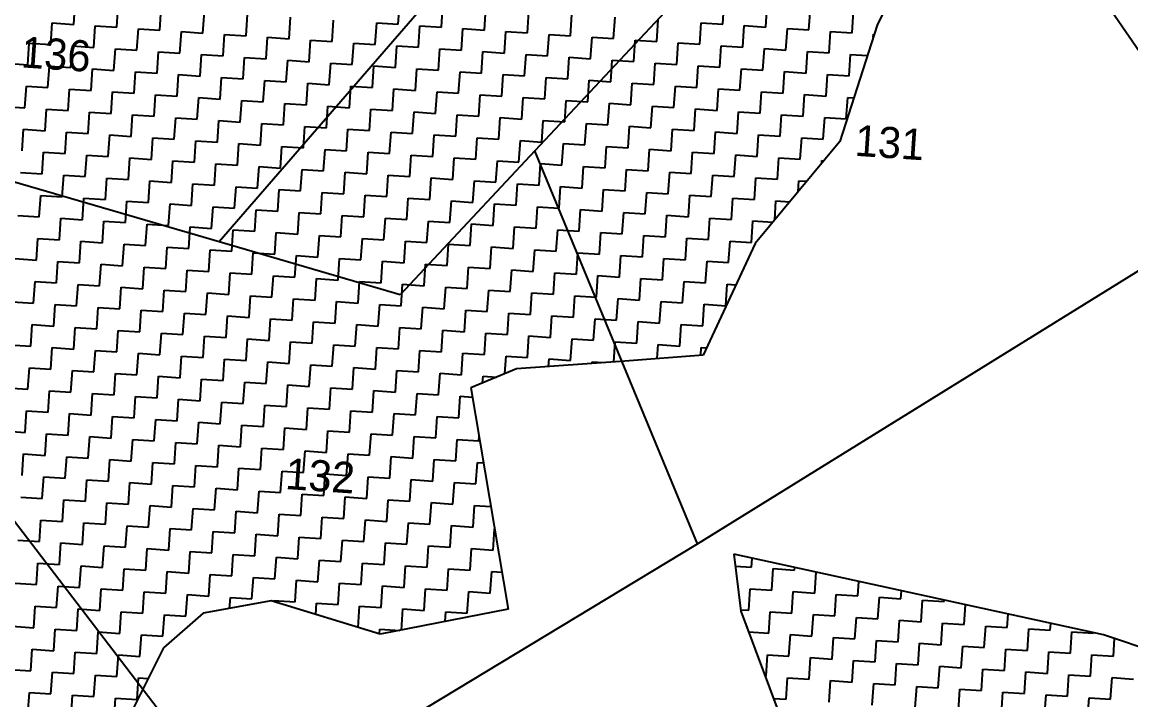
# Model space of a CAD drawing. Header units: metres. Extents: x 286068 to 287358, y 2005630 to 2007098.
# Drawn here: x 286598.1 to 286765, y 2006159.2 to 2006261.2 of the extents above; entities that cross this region are included whole.
import ezdxf
from ezdxf.enums import TextEntityAlignment as Align

# ---------------------------------------------------------------- set-up
doc = ezdxf.new("R2010")
doc.units = ezdxf.units.M
for name, color, linetype in [('POLY_HATCH', 12, 'Continuous'), ('POLY_PARCEL', 6, 'Continuous'), ('TEXT_PARCEL', 7, 'Continuous')]:
    doc.layers.add(name, color=color, linetype=linetype)
doc.styles.add('TEXT_MAP', font='')
doc.styles.get('TEXT_MAP').set_extended_font_data('Kruti Dev 050')

msp = doc.modelspace()

# ---------------------------------------------------------------- linework, layer by layer
at = {"layer": 'POLY_HATCH'}
for p, q in [((286738.42, 2006284.51), (286726.79, 2006260.72)), ((286726.79, 2006260.72), (286721.16, 2006243.23)), ((286721.16, 2006243.23), (286708.41, 2006227.89)), ((286708.41, 2006227.89), (286700.6, 2006211.1)), ((286700.6, 2006211.1), (286688.81, 2006210.21)), ((286688.81, 2006210.21), (286672.53, 2006209.06)), ((286672.53, 2006209.06), (286665.64, 2006206.17)), ((286665.64, 2006206.17), (286671.25, 2006172.86)), ((286760.85, 2006169.02), (286705.23, 2006181.13)), ((286705.23, 2006181.13), (286706.28, 2006172.56)), ((286635.59, 2006174.11), (286625.33, 2006172.27)), ((286652.01, 2006169.11), (286635.59, 2006174.11)), ((286671.25, 2006172.86), (286652.01, 2006169.11)), ((286706.28, 2006172.56), (286714.53, 2006150.58)), ((286625.33, 2006172.27), (286619.4, 2006167.08)), ((286784.6, 2006160.97), (286760.85, 2006169.02)), ((286619.4, 2006167.08), (286614.25, 2006156.82))]:
    msp.add_line(p, q, dxfattribs=at)
at = {"layer": 'POLY_HATCH', "linetype": 'Continuous'}
for p, q in [((286605.87, 2006260.86), (286606.09, 2006264.1)), ((286612.35, 2006260.43), (286612.57, 2006263.67)), ((286618.84, 2006260), (286619.05, 2006263.24)), ((286625.32, 2006259.56), (286625.54, 2006262.81)), ((286654.71, 2006260.87), (286654.93, 2006264.11)), ((286661.2, 2006260.44), (286661.41, 2006263.68)), ((286667.68, 2006260.01), (286667.9, 2006263.25)), ((286674.16, 2006259.58), (286674.38, 2006262.82)), ((286703.56, 2006260.88), (286703.77, 2006264.13)), ((286710.04, 2006260.45), (286710.25, 2006263.7)), ((286716.52, 2006260.02), (286716.74, 2006263.26)), ((286723.01, 2006259.59), (286723.22, 2006262.83)), ((286602.41, 2006257.83), (286602.63, 2006261.07)), ((286602.63, 2006261.07), (286605.87, 2006260.86)), ((286631.81, 2006259.13), (286632.02, 2006262.38)), ((286638.29, 2006258.7), (286638.5, 2006261.95)), ((286644.77, 2006258.27), (286644.99, 2006261.52)), ((286651.26, 2006257.84), (286651.47, 2006261.09)), ((286651.47, 2006261.09), (286654.71, 2006260.87)), ((286680.65, 2006259.15), (286680.86, 2006262.39)), ((286687.13, 2006258.72), (286687.35, 2006261.96)), ((286693.62, 2006258.29), (286693.83, 2006261.53)), ((286700.1, 2006257.86), (286700.31, 2006261.1)), ((286700.31, 2006261.1), (286703.56, 2006260.88)), ((286608.9, 2006257.4), (286609.11, 2006260.64)), ((286609.11, 2006260.64), (286612.35, 2006260.43)), ((286615.38, 2006256.97), (286615.6, 2006260.21)), ((286615.6, 2006260.21), (286618.84, 2006260)), ((286621.86, 2006256.54), (286622.08, 2006259.78)), ((286622.08, 2006259.78), (286625.32, 2006259.56)), ((286628.35, 2006256.11), (286628.56, 2006259.35)), ((286628.56, 2006259.35), (286631.81, 2006259.13)), ((286657.74, 2006257.41), (286657.96, 2006260.65)), ((286657.96, 2006260.65), (286661.2, 2006260.44)), ((286664.22, 2006256.98), (286664.44, 2006260.22)), ((286664.44, 2006260.22), (286667.68, 2006260.01)), ((286670.71, 2006256.55), (286670.92, 2006259.79)), ((286670.92, 2006259.79), (286674.16, 2006259.58)), ((286677.19, 2006256.12), (286677.41, 2006259.36)), ((286677.41, 2006259.36), (286680.65, 2006259.15)), ((286706.58, 2006257.43), (286706.8, 2006260.67)), ((286706.8, 2006260.67), (286710.04, 2006260.45)), ((286713.07, 2006257), (286713.28, 2006260.24)), ((286713.28, 2006260.24), (286716.52, 2006260.02)), ((286719.55, 2006256.57), (286719.77, 2006259.81)), ((286719.77, 2006259.81), (286723.01, 2006259.59)), ((286726.22, 2006258.95), (286726.25, 2006259.38)), ((286726.25, 2006259.38), (286726.36, 2006259.37)), ((286598.96, 2006254.8), (286599.17, 2006258.04)), ((286599.17, 2006258.04), (286602.41, 2006257.83)), ((286605.44, 2006254.37), (286605.66, 2006257.61)), ((286605.66, 2006257.61), (286608.9, 2006257.4)), ((286634.83, 2006255.68), (286635.05, 2006258.92)), ((286635.05, 2006258.92), (286638.29, 2006258.7)), ((286641.32, 2006255.25), (286641.53, 2006258.49)), ((286641.53, 2006258.49), (286644.77, 2006258.27)), ((286647.8, 2006254.82), (286648.01, 2006258.06)), ((286648.01, 2006258.06), (286651.26, 2006257.84)), ((286654.28, 2006254.39), (286654.5, 2006257.63)), ((286654.5, 2006257.63), (286657.74, 2006257.41)), ((286683.67, 2006255.69), (286683.89, 2006258.93)), ((286683.89, 2006258.93), (286687.13, 2006258.72)), ((286690.16, 2006255.26), (286690.37, 2006258.5)), ((286690.37, 2006258.5), (286693.62, 2006258.29)), ((286696.64, 2006254.83), (286696.86, 2006258.07)), ((286696.86, 2006258.07), (286700.1, 2006257.86)), ((286703.13, 2006254.4), (286703.34, 2006257.64)), ((286703.34, 2006257.64), (286706.58, 2006257.43)), ((286611.92, 2006253.94), (286612.14, 2006257.18)), ((286612.14, 2006257.18), (286615.38, 2006256.97)), ((286618.41, 2006253.51), (286618.62, 2006256.75)), ((286618.62, 2006256.75), (286621.86, 2006256.54)), ((286624.89, 2006253.08), (286625.11, 2006256.32)), ((286625.11, 2006256.32), (286628.35, 2006256.11)), ((286660.77, 2006253.96), (286660.98, 2006257.2)), ((286660.98, 2006257.2), (286664.22, 2006256.98)), ((286667.25, 2006253.53), (286667.47, 2006256.77)), ((286667.47, 2006256.77), (286670.71, 2006256.55)), ((286673.73, 2006253.1), (286673.95, 2006256.34)), ((286673.95, 2006256.34), (286677.19, 2006256.12)), ((286709.61, 2006253.97), (286709.82, 2006257.21)), ((286709.82, 2006257.21), (286713.07, 2006257)), ((286716.09, 2006253.54), (286716.31, 2006256.78)), ((286716.31, 2006256.78), (286719.55, 2006256.57)), ((286722.58, 2006253.11), (286722.79, 2006256.35)), ((286722.79, 2006256.35), (286725.33, 2006256.18)), ((286595.71, 2006255.02), (286598.96, 2006254.8)), ((286601.98, 2006251.35), (286602.2, 2006254.59)), ((286602.2, 2006254.59), (286605.44, 2006254.37)), ((286631.37, 2006252.65), (286631.59, 2006255.89)), ((286631.59, 2006255.89), (286634.83, 2006255.68)), ((286637.86, 2006252.22), (286638.07, 2006255.46)), ((286638.07, 2006255.46), (286641.32, 2006255.25)), ((286644.34, 2006251.79), (286644.56, 2006255.03)), ((286644.56, 2006255.03), (286647.8, 2006254.82)), ((286650.83, 2006251.36), (286651.04, 2006254.6)), ((286651.04, 2006254.6), (286654.28, 2006254.39)), ((286680.22, 2006252.66), (286680.43, 2006255.91)), ((286680.43, 2006255.91), (286683.67, 2006255.69)), ((286686.7, 2006252.23), (286686.92, 2006255.48)), ((286686.92, 2006255.48), (286690.16, 2006255.26)), ((286693.18, 2006251.8), (286693.4, 2006255.05)), ((286693.4, 2006255.05), (286696.64, 2006254.83)), ((286699.67, 2006251.37), (286699.88, 2006254.62)), ((286699.88, 2006254.62), (286703.13, 2006254.4)), ((286608.47, 2006250.92), (286608.68, 2006254.16)), ((286608.68, 2006254.16), (286611.92, 2006253.94)), ((286614.95, 2006250.49), (286615.17, 2006253.73)), ((286615.17, 2006253.73), (286618.41, 2006253.51)), ((286621.43, 2006250.05), (286621.65, 2006253.3)), ((286621.65, 2006253.3), (286624.89, 2006253.08)), ((286627.92, 2006249.62), (286628.13, 2006252.87)), ((286628.13, 2006252.87), (286631.37, 2006252.65)), ((286657.31, 2006250.93), (286657.52, 2006254.17)), ((286657.52, 2006254.17), (286660.77, 2006253.96)), ((286663.79, 2006250.5), (286664.01, 2006253.74)), ((286664.01, 2006253.74), (286667.25, 2006253.53)), ((286670.28, 2006250.07), (286670.49, 2006253.31)), ((286670.49, 2006253.31), (286673.73, 2006253.1)), ((286676.76, 2006249.64), (286676.98, 2006252.88)), ((286676.98, 2006252.88), (286680.22, 2006252.66)), ((286706.15, 2006250.94), (286706.37, 2006254.18)), ((286706.37, 2006254.18), (286709.61, 2006253.97)), ((286712.64, 2006250.51), (286712.85, 2006253.75)), ((286712.85, 2006253.75), (286716.09, 2006253.54)), ((286719.12, 2006250.08), (286719.33, 2006253.32)), ((286719.33, 2006253.32), (286722.58, 2006253.11)), ((286598.53, 2006248.32), (286598.74, 2006251.56)), ((286598.74, 2006251.56), (286601.98, 2006251.35)), ((286605.01, 2006247.89), (286605.23, 2006251.13)), ((286605.23, 2006251.13), (286608.47, 2006250.92)), ((286634.4, 2006249.19), (286634.62, 2006252.44)), ((286634.62, 2006252.44), (286637.86, 2006252.22)), ((286640.89, 2006248.76), (286641.1, 2006252.01)), ((286641.1, 2006252.01), (286644.34, 2006251.79)), ((286647.37, 2006248.33), (286647.58, 2006251.57)), ((286647.58, 2006251.57), (286650.83, 2006251.36)), ((286653.85, 2006247.9), (286654.07, 2006251.14)), ((286654.07, 2006251.14), (286657.31, 2006250.93)), ((286683.24, 2006249.21), (286683.46, 2006252.45)), ((286683.46, 2006252.45), (286686.7, 2006252.23)), ((286689.73, 2006248.78), (286689.94, 2006252.02)), ((286689.94, 2006252.02), (286693.18, 2006251.8)), ((286696.21, 2006248.35), (286696.43, 2006251.59)), ((286696.43, 2006251.59), (286699.67, 2006251.37)), ((286702.7, 2006247.92), (286702.91, 2006251.16)), ((286702.91, 2006251.16), (286706.15, 2006250.94)), ((286611.49, 2006247.46), (286611.71, 2006250.7)), ((286611.71, 2006250.7), (286614.95, 2006250.49)), ((286617.98, 2006247.03), (286618.19, 2006250.27)), ((286618.19, 2006250.27), (286621.43, 2006250.05)), ((286624.46, 2006246.6), (286624.68, 2006249.84)), ((286624.68, 2006249.84), (286627.92, 2006249.62)), ((286630.94, 2006246.17), (286631.16, 2006249.41)), ((286631.16, 2006249.41), (286634.4, 2006249.19)), ((286660.34, 2006247.47), (286660.55, 2006250.71)), ((286660.55, 2006250.71), (286663.79, 2006250.5)), ((286666.82, 2006247.04), (286667.04, 2006250.28)), ((286667.04, 2006250.28), (286670.28, 2006250.07)), ((286673.3, 2006246.61), (286673.52, 2006249.85)), ((286673.52, 2006249.85), (286676.76, 2006249.64)), ((286679.79, 2006246.18), (286680, 2006249.42)), ((286680, 2006249.42), (286683.24, 2006249.21)), ((286709.18, 2006247.49), (286709.39, 2006250.73)), ((286709.39, 2006250.73), (286712.64, 2006250.51)), ((286715.66, 2006247.06), (286715.88, 2006250.3)), ((286715.88, 2006250.3), (286719.12, 2006250.08)), ((286722.15, 2006246.63), (286722.36, 2006249.87)), ((286722.36, 2006249.87), (286723.28, 2006249.81)), ((286595.28, 2006248.53), (286598.53, 2006248.32)), ((286601.55, 2006244.86), (286601.77, 2006248.1)), ((286601.77, 2006248.1), (286605.01, 2006247.89)), ((286608.04, 2006244.43), (286608.25, 2006247.67)), ((286608.25, 2006247.67), (286611.49, 2006247.46)), ((286637.43, 2006245.74), (286637.64, 2006248.98)), ((286637.64, 2006248.98), (286640.89, 2006248.76)), ((286643.91, 2006245.31), (286644.13, 2006248.55)), ((286644.13, 2006248.55), (286647.37, 2006248.33)), ((286650.4, 2006244.88), (286650.61, 2006248.12)), ((286650.61, 2006248.12), (286653.85, 2006247.9)), ((286656.88, 2006244.45), (286657.09, 2006247.69)), ((286657.09, 2006247.69), (286660.34, 2006247.47)), ((286686.27, 2006245.75), (286686.49, 2006248.99)), ((286686.49, 2006248.99), (286689.73, 2006248.78)), ((286692.75, 2006245.32), (286692.97, 2006248.56)), ((286692.97, 2006248.56), (286696.21, 2006248.35)), ((286699.24, 2006244.89), (286699.45, 2006248.13)), ((286699.45, 2006248.13), (286702.7, 2006247.92)), ((286705.72, 2006244.46), (286705.94, 2006247.7)), ((286705.94, 2006247.7), (286709.18, 2006247.49)), ((286614.52, 2006244), (286614.74, 2006247.24)), ((286614.74, 2006247.24), (286617.98, 2006247.03)), ((286621, 2006243.57), (286621.22, 2006246.81)), ((286621.22, 2006246.81), (286624.46, 2006246.6)), ((286627.49, 2006243.14), (286627.7, 2006246.38)), ((286627.7, 2006246.38), (286630.94, 2006246.17)), ((286633.97, 2006242.71), (286634.19, 2006245.95)), ((286634.19, 2006245.95), (286637.43, 2006245.74)), ((286663.36, 2006244.02), (286663.58, 2006247.26)), ((286663.58, 2006247.26), (286666.82, 2006247.04)), ((286669.85, 2006243.58), (286670.06, 2006246.83)), ((286670.06, 2006246.83), (286673.3, 2006246.61)), ((286676.33, 2006243.15), (286676.55, 2006246.4)), ((286676.55, 2006246.4), (286679.79, 2006246.18)), ((286682.81, 2006242.72), (286683.03, 2006245.97)), ((286683.03, 2006245.97), (286686.27, 2006245.75)), ((286712.21, 2006244.03), (286712.42, 2006247.27)), ((286712.42, 2006247.27), (286715.66, 2006247.06)), ((286718.69, 2006243.6), (286718.9, 2006246.84)), ((286718.9, 2006246.84), (286722.15, 2006246.63)), ((286598.1, 2006241.84), (286598.31, 2006245.08)), ((286598.31, 2006245.08), (286601.55, 2006244.86)), ((286604.58, 2006241.41), (286604.79, 2006244.65)), ((286604.79, 2006244.65), (286608.04, 2006244.43)), ((286640.45, 2006242.28), (286640.67, 2006245.52)), ((286640.67, 2006245.52), (286643.91, 2006245.31)), ((286646.94, 2006241.85), (286647.15, 2006245.09)), ((286647.15, 2006245.09), (286650.4, 2006244.88)), ((286653.42, 2006241.42), (286653.64, 2006244.66)), ((286653.64, 2006244.66), (286656.88, 2006244.45)), ((286689.3, 2006242.29), (286689.51, 2006245.54)), ((286689.51, 2006245.54), (286692.75, 2006245.32)), ((286695.78, 2006241.86), (286696, 2006245.1)), ((286696, 2006245.1), (286699.24, 2006244.89)), ((286702.26, 2006241.43), (286702.48, 2006244.67)), ((286702.48, 2006244.67), (286705.72, 2006244.46)), ((286611.06, 2006240.97), (286611.28, 2006244.22)), ((286611.28, 2006244.22), (286614.52, 2006244)), ((286617.55, 2006240.54), (286617.76, 2006243.79)), ((286617.76, 2006243.79), (286621, 2006243.57)), ((286624.03, 2006240.11), (286624.25, 2006243.36)), ((286624.25, 2006243.36), (286627.49, 2006243.14)), ((286630.51, 2006239.68), (286630.73, 2006242.93)), ((286630.73, 2006242.93), (286633.97, 2006242.71)), ((286659.91, 2006240.99), (286660.12, 2006244.23)), ((286660.12, 2006244.23), (286663.36, 2006244.02)), ((286666.39, 2006240.56), (286666.6, 2006243.8)), ((286666.6, 2006243.8), (286669.85, 2006243.58)), ((286672.87, 2006240.13), (286673.09, 2006243.37)), ((286673.09, 2006243.37), (286676.33, 2006243.15)), ((286679.36, 2006239.7), (286679.57, 2006242.94)), ((286679.57, 2006242.94), (286682.81, 2006242.72)), ((286708.75, 2006241), (286708.96, 2006244.24)), ((286708.96, 2006244.24), (286712.21, 2006244.03)), ((286715.23, 2006240.57), (286715.45, 2006243.81)), ((286715.45, 2006243.81), (286718.69, 2006243.6)), ((286601.12, 2006238.38), (286601.34, 2006241.62)), ((286601.34, 2006241.62), (286604.58, 2006241.41)), ((286607.61, 2006237.95), (286607.82, 2006241.19)), ((286607.82, 2006241.19), (286611.06, 2006240.97)), ((286637, 2006239.25), (286637.21, 2006242.49)), ((286637.21, 2006242.49), (286640.45, 2006242.28)), ((286643.48, 2006238.82), (286643.7, 2006242.06)), ((286643.7, 2006242.06), (286646.94, 2006241.85)), ((286649.97, 2006238.39), (286650.18, 2006241.63)), ((286650.18, 2006241.63), (286653.42, 2006241.42)), ((286656.45, 2006237.96), (286656.66, 2006241.2)), ((286656.66, 2006241.2), (286659.91, 2006240.99)), ((286685.84, 2006239.27), (286686.06, 2006242.51)), ((286686.06, 2006242.51), (286689.3, 2006242.29)), ((286692.32, 2006238.84), (286692.54, 2006242.08)), ((286692.54, 2006242.08), (286695.78, 2006241.86)), ((286698.81, 2006238.41), (286699.02, 2006241.65)), ((286699.02, 2006241.65), (286702.26, 2006241.43)), ((286705.29, 2006237.98), (286705.51, 2006241.22)), ((286705.51, 2006241.22), (286708.75, 2006241)), ((286614.09, 2006237.52), (286614.3, 2006240.76)), ((286614.3, 2006240.76), (286617.55, 2006240.54)), ((286620.57, 2006237.09), (286620.79, 2006240.33)), ((286620.79, 2006240.33), (286624.03, 2006240.11)), ((286627.06, 2006236.66), (286627.27, 2006239.9)), ((286627.27, 2006239.9), (286630.51, 2006239.68)), ((286633.54, 2006236.23), (286633.76, 2006239.47)), ((286633.76, 2006239.47), (286637, 2006239.25)), ((286662.93, 2006237.53), (286663.15, 2006240.77)), ((286663.15, 2006240.77), (286666.39, 2006240.56)), ((286669.42, 2006237.1), (286669.63, 2006240.34)), ((286669.63, 2006240.34), (286672.87, 2006240.13)), ((286675.9, 2006236.67), (286676.11, 2006239.91)), ((286676.11, 2006239.91), (286679.36, 2006239.7)), ((286682.38, 2006236.24), (286682.6, 2006239.48)), ((286682.6, 2006239.48), (286685.84, 2006239.27)), ((286711.78, 2006237.55), (286711.99, 2006240.79)), ((286711.99, 2006240.79), (286715.23, 2006240.57)), ((286718.45, 2006239.96), (286718.47, 2006240.36)), ((286718.47, 2006240.36), (286718.76, 2006240.34)), ((286597.88, 2006238.59), (286601.12, 2006238.38)), ((286604.15, 2006234.92), (286604.36, 2006238.16)), ((286604.36, 2006238.16), (286607.61, 2006237.95)), ((286610.63, 2006234.49), (286610.85, 2006237.73)), ((286610.85, 2006237.73), (286614.09, 2006237.52)), ((286640.02, 2006235.8), (286640.24, 2006239.04)), ((286640.24, 2006239.04), (286643.48, 2006238.82)), ((286646.51, 2006235.37), (286646.72, 2006238.61)), ((286646.72, 2006238.61), (286649.97, 2006238.39)), ((286652.99, 2006234.94), (286653.21, 2006238.18)), ((286653.21, 2006238.18), (286656.45, 2006237.96)), ((286659.48, 2006234.5), (286659.69, 2006237.75)), ((286659.69, 2006237.75), (286662.93, 2006237.53)), ((286688.87, 2006235.81), (286689.08, 2006239.05)), ((286689.08, 2006239.05), (286692.32, 2006238.84)), ((286695.35, 2006235.38), (286695.57, 2006238.62)), ((286695.57, 2006238.62), (286698.81, 2006238.41)), ((286701.83, 2006234.95), (286702.05, 2006238.19)), ((286702.05, 2006238.19), (286705.29, 2006237.98)), ((286708.32, 2006234.52), (286708.53, 2006237.76)), ((286708.53, 2006237.76), (286711.78, 2006237.55)), ((286617.12, 2006234.06), (286617.33, 2006237.3)), ((286617.33, 2006237.3), (286620.57, 2006237.09)), ((286623.6, 2006233.63), (286623.82, 2006236.87)), ((286623.82, 2006236.87), (286627.06, 2006236.66)), ((286630.08, 2006233.2), (286630.3, 2006236.44)), ((286630.3, 2006236.44), (286633.54, 2006236.23)), ((286636.57, 2006232.77), (286636.78, 2006236.01)), ((286636.78, 2006236.01), (286640.02, 2006235.8)), ((286665.96, 2006234.07), (286666.17, 2006237.32)), ((286666.17, 2006237.32), (286669.42, 2006237.1)), ((286672.44, 2006233.64), (286672.66, 2006236.89)), ((286672.66, 2006236.89), (286675.9, 2006236.67)), ((286678.93, 2006233.21), (286679.14, 2006236.46)), ((286679.14, 2006236.46), (286682.38, 2006236.24)), ((286685.41, 2006232.78), (286685.63, 2006236.03)), ((286685.63, 2006236.03), (286688.87, 2006235.81)), ((286714.91, 2006235.7), (286715.02, 2006237.33)), ((286715.02, 2006237.33), (286716.19, 2006237.25)), ((286600.69, 2006231.89), (286600.91, 2006235.14)), ((286600.91, 2006235.14), (286604.15, 2006234.92)), ((286607.18, 2006231.46), (286607.39, 2006234.71)), ((286607.39, 2006234.71), (286610.63, 2006234.49)), ((286613.66, 2006231.03), (286613.87, 2006234.28)), ((286613.87, 2006234.28), (286617.12, 2006234.06)), ((286643.05, 2006232.34), (286643.27, 2006235.58)), ((286643.27, 2006235.58), (286646.51, 2006235.37)), ((286649.53, 2006231.91), (286649.75, 2006235.15)), ((286649.75, 2006235.15), (286652.99, 2006234.94)), ((286656.02, 2006231.48), (286656.23, 2006234.72)), ((286656.23, 2006234.72), (286659.48, 2006234.5)), ((286662.5, 2006231.05), (286662.72, 2006234.29)), ((286662.72, 2006234.29), (286665.96, 2006234.07)), ((286691.89, 2006232.35), (286692.11, 2006235.59)), ((286692.11, 2006235.59), (286695.35, 2006235.38)), ((286698.38, 2006231.92), (286698.59, 2006235.16)), ((286698.59, 2006235.16), (286701.83, 2006234.95)), ((286704.86, 2006231.49), (286705.08, 2006234.73)), ((286705.08, 2006234.73), (286708.32, 2006234.52)), ((286711.37, 2006231.45), (286711.56, 2006234.3)), ((286711.56, 2006234.3), (286713.63, 2006234.17)), ((286620.14, 2006230.6), (286620.36, 2006233.85)), ((286620.36, 2006233.85), (286623.6, 2006233.63)), ((286626.63, 2006230.17), (286626.84, 2006233.42)), ((286626.84, 2006233.42), (286630.08, 2006233.2)), ((286633.11, 2006229.74), (286633.33, 2006232.98)), ((286633.33, 2006232.98), (286636.57, 2006232.77)), ((286668.99, 2006230.62), (286669.2, 2006233.86)), ((286669.2, 2006233.86), (286672.44, 2006233.64)), ((286675.47, 2006230.19), (286675.68, 2006233.43)), ((286675.68, 2006233.43), (286678.93, 2006233.21)), ((286681.95, 2006229.76), (286682.17, 2006233)), ((286682.17, 2006233), (286685.41, 2006232.78)), ((286597.45, 2006232.11), (286600.69, 2006231.89)), ((286603.72, 2006228.44), (286603.93, 2006231.68)), ((286603.93, 2006231.68), (286607.18, 2006231.46)), ((286610.2, 2006228.01), (286610.42, 2006231.25)), ((286610.42, 2006231.25), (286613.66, 2006231.03)), ((286639.59, 2006229.31), (286639.81, 2006232.55)), ((286639.81, 2006232.55), (286643.05, 2006232.34)), ((286646.08, 2006228.88), (286646.29, 2006232.12)), ((286646.29, 2006232.12), (286649.53, 2006231.91)), ((286652.56, 2006228.45), (286652.78, 2006231.69)), ((286652.78, 2006231.69), (286656.02, 2006231.48)), ((286659.04, 2006228.02), (286659.26, 2006231.26)), ((286659.26, 2006231.26), (286662.5, 2006231.05)), ((286688.44, 2006229.33), (286688.65, 2006232.57)), ((286688.65, 2006232.57), (286691.89, 2006232.35)), ((286694.92, 2006228.9), (286695.14, 2006232.14)), ((286695.14, 2006232.14), (286698.38, 2006231.92)), ((286701.4, 2006228.47), (286701.62, 2006231.71)), ((286701.62, 2006231.71), (286704.86, 2006231.49)), ((286707.89, 2006228.03), (286708.1, 2006231.28)), ((286708.1, 2006231.28), (286711.07, 2006231.08)), ((286616.69, 2006227.58), (286616.9, 2006230.82)), ((286616.9, 2006230.82), (286620.14, 2006230.6)), ((286623.17, 2006227.15), (286623.38, 2006230.39)), ((286623.38, 2006230.39), (286626.63, 2006230.17)), ((286629.65, 2006226.72), (286629.87, 2006229.96)), ((286629.87, 2006229.96), (286633.11, 2006229.74)), ((286636.14, 2006226.29), (286636.35, 2006229.53)), ((286636.35, 2006229.53), (286639.59, 2006229.31)), ((286665.53, 2006227.59), (286665.74, 2006230.83)), ((286665.74, 2006230.83), (286668.99, 2006230.62)), ((286672.01, 2006227.16), (286672.23, 2006230.4)), ((286672.23, 2006230.4), (286675.47, 2006230.19)), ((286678.5, 2006226.73), (286678.71, 2006229.97)), ((286678.71, 2006229.97), (286681.95, 2006229.76)), ((286684.98, 2006226.3), (286685.19, 2006229.54)), ((286685.19, 2006229.54), (286688.44, 2006229.33)), ((286600.26, 2006225.41), (286600.48, 2006228.65)), ((286600.48, 2006228.65), (286603.72, 2006228.44)), ((286606.75, 2006224.98), (286606.96, 2006228.22)), ((286606.96, 2006228.22), (286610.2, 2006228.01)), ((286613.23, 2006224.55), (286613.44, 2006227.79)), ((286613.44, 2006227.79), (286616.69, 2006227.58)), ((286642.62, 2006225.86), (286642.84, 2006229.1)), ((286642.84, 2006229.1), (286646.08, 2006228.88)), ((286649.1, 2006225.42), (286649.32, 2006228.67)), ((286649.32, 2006228.67), (286652.56, 2006228.45)), ((286655.59, 2006224.99), (286655.8, 2006228.24)), ((286655.8, 2006228.24), (286659.04, 2006228.02)), ((286662.07, 2006224.56), (286662.29, 2006227.81)), ((286662.29, 2006227.81), (286665.53, 2006227.59)), ((286691.46, 2006225.87), (286691.68, 2006229.11)), ((286691.68, 2006229.11), (286694.92, 2006228.9)), ((286697.95, 2006225.44), (286698.16, 2006228.68)), ((286698.16, 2006228.68), (286701.4, 2006228.47)), ((286704.43, 2006225.01), (286704.65, 2006228.25)), ((286704.65, 2006228.25), (286707.89, 2006228.03)), ((286619.71, 2006224.12), (286619.93, 2006227.36)), ((286619.93, 2006227.36), (286623.17, 2006227.15)), ((286626.2, 2006223.69), (286626.41, 2006226.93)), ((286626.41, 2006226.93), (286629.65, 2006226.72)), ((286632.68, 2006223.26), (286632.9, 2006226.5)), ((286632.9, 2006226.5), (286636.14, 2006226.29)), ((286639.16, 2006222.83), (286639.38, 2006226.07)), ((286639.38, 2006226.07), (286642.62, 2006225.86)), ((286668.56, 2006224.13), (286668.77, 2006227.38)), ((286668.77, 2006227.38), (286672.01, 2006227.16)), ((286675.04, 2006223.7), (286675.25, 2006226.95)), ((286675.25, 2006226.95), (286678.5, 2006226.73)), ((286681.52, 2006223.27), (286681.74, 2006226.51)), ((286681.74, 2006226.51), (286684.98, 2006226.3)), ((286688.01, 2006222.84), (286688.22, 2006226.08)), ((286688.22, 2006226.08), (286691.46, 2006225.87)), ((286597.02, 2006225.63), (286600.26, 2006225.41)), ((286603.29, 2006221.95), (286603.5, 2006225.2)), ((286603.5, 2006225.2), (286606.75, 2006224.98)), ((286609.77, 2006221.52), (286609.99, 2006224.77)), ((286609.99, 2006224.77), (286613.23, 2006224.55)), ((286616.26, 2006221.09), (286616.47, 2006224.34)), ((286616.47, 2006224.34), (286619.71, 2006224.12)), ((286645.65, 2006222.4), (286645.86, 2006225.64)), ((286645.86, 2006225.64), (286649.1, 2006225.42)), ((286652.13, 2006221.97), (286652.35, 2006225.21)), ((286652.35, 2006225.21), (286655.59, 2006224.99)), ((286658.61, 2006221.54), (286658.83, 2006224.78)), ((286658.83, 2006224.78), (286662.07, 2006224.56)), ((286665.1, 2006221.11), (286665.31, 2006224.35)), ((286665.31, 2006224.35), (286668.56, 2006224.13)), ((286694.49, 2006222.41), (286694.71, 2006225.65)), ((286694.71, 2006225.65), (286697.95, 2006225.44)), ((286700.97, 2006221.98), (286701.19, 2006225.22)), ((286701.19, 2006225.22), (286704.43, 2006225.01)), ((286622.74, 2006220.66), (286622.95, 2006223.9)), ((286622.95, 2006223.9), (286626.2, 2006223.69)), ((286629.22, 2006220.23), (286629.44, 2006223.47)), ((286629.44, 2006223.47), (286632.68, 2006223.26)), ((286635.71, 2006219.8), (286635.92, 2006223.04)), ((286635.92, 2006223.04), (286639.16, 2006222.83)), ((286642.19, 2006219.37), (286642.41, 2006222.61)), ((286642.41, 2006222.61), (286645.65, 2006222.4)), ((286671.58, 2006220.68), (286671.8, 2006223.92)), ((286671.8, 2006223.92), (286675.04, 2006223.7)), ((286678.07, 2006220.25), (286678.28, 2006223.49)), ((286678.28, 2006223.49), (286681.52, 2006223.27)), ((286684.55, 2006219.82), (286684.76, 2006223.06)), ((286684.76, 2006223.06), (286688.01, 2006222.84)), ((286691.03, 2006219.39), (286691.25, 2006222.63)), ((286691.25, 2006222.63), (286694.49, 2006222.41)), ((286599.83, 2006218.93), (286600.05, 2006222.17)), ((286600.05, 2006222.17), (286603.29, 2006221.95)), ((286606.31, 2006218.5), (286606.53, 2006221.74)), ((286606.53, 2006221.74), (286609.77, 2006221.52)), ((286612.8, 2006218.07), (286613.01, 2006221.31)), ((286613.01, 2006221.31), (286616.26, 2006221.09)), ((286648.67, 2006218.94), (286648.89, 2006222.18)), ((286648.89, 2006222.18), (286652.13, 2006221.97)), ((286655.16, 2006218.51), (286655.37, 2006221.75)), ((286655.37, 2006221.75), (286658.61, 2006221.54)), ((286661.64, 2006218.08), (286661.86, 2006221.32)), ((286661.86, 2006221.32), (286665.1, 2006221.11)), ((286697.52, 2006218.96), (286697.73, 2006222.2)), ((286697.73, 2006222.2), (286700.97, 2006221.98)), ((286704, 2006218.52), (286704.22, 2006221.77)), ((286704.22, 2006221.77), (286705.52, 2006221.68)), ((286619.28, 2006217.64), (286619.5, 2006220.88)), ((286619.5, 2006220.88), (286622.74, 2006220.66)), ((286625.77, 2006217.21), (286625.98, 2006220.45)), ((286625.98, 2006220.45), (286629.22, 2006220.23)), ((286632.25, 2006216.78), (286632.46, 2006220.02)), ((286632.46, 2006220.02), (286635.71, 2006219.8)), ((286638.73, 2006216.35), (286638.95, 2006219.59)), ((286638.95, 2006219.59), (286642.19, 2006219.37)), ((286668.12, 2006217.65), (286668.34, 2006220.89)), ((286668.34, 2006220.89), (286671.58, 2006220.68)), ((286674.61, 2006217.22), (286674.82, 2006220.46)), ((286674.82, 2006220.46), (286678.07, 2006220.25)), ((286681.09, 2006216.79), (286681.31, 2006220.03)), ((286681.31, 2006220.03), (286684.55, 2006219.82)), ((286687.58, 2006216.36), (286687.79, 2006219.6)), ((286687.79, 2006219.6), (286691.03, 2006219.39)), ((286596.59, 2006219.14), (286599.83, 2006218.93)), ((286602.86, 2006215.47), (286603.07, 2006218.71)), ((286603.07, 2006218.71), (286606.31, 2006218.5)), ((286609.34, 2006215.04), (286609.56, 2006218.28)), ((286609.56, 2006218.28), (286612.8, 2006218.07)), ((286615.83, 2006214.61), (286616.04, 2006217.85)), ((286616.04, 2006217.85), (286619.28, 2006217.64)), ((286645.22, 2006215.91), (286645.43, 2006219.16)), ((286645.43, 2006219.16), (286648.67, 2006218.94)), ((286651.7, 2006215.48), (286651.92, 2006218.73)), ((286651.92, 2006218.73), (286655.16, 2006218.51)), ((286658.18, 2006215.05), (286658.4, 2006218.3)), ((286658.4, 2006218.3), (286661.64, 2006218.08)), ((286664.67, 2006214.62), (286664.88, 2006217.87)), ((286664.88, 2006217.87), (286668.12, 2006217.65)), ((286694.06, 2006215.93), (286694.27, 2006219.17)), ((286694.27, 2006219.17), (286697.52, 2006218.96)), ((286700.54, 2006215.5), (286700.76, 2006218.74)), ((286700.76, 2006218.74), (286704, 2006218.52)), ((286622.31, 2006214.18), (286622.52, 2006217.42)), ((286622.52, 2006217.42), (286625.77, 2006217.21)), ((286628.79, 2006213.75), (286629.01, 2006216.99)), ((286629.01, 2006216.99), (286632.25, 2006216.78)), ((286635.28, 2006213.32), (286635.49, 2006216.56)), ((286635.49, 2006216.56), (286638.73, 2006216.35)), ((286641.76, 2006212.89), (286641.97, 2006216.13)), ((286641.97, 2006216.13), (286645.22, 2006215.91)), ((286671.15, 2006214.19), (286671.37, 2006217.43)), ((286671.37, 2006217.43), (286674.61, 2006217.22)), ((286677.64, 2006213.76), (286677.85, 2006217)), ((286677.85, 2006217), (286681.09, 2006216.79)), ((286684.12, 2006213.33), (286684.33, 2006216.57)), ((286684.33, 2006216.57), (286687.58, 2006216.36)), ((286690.6, 2006212.9), (286690.82, 2006216.14)), ((286690.82, 2006216.14), (286694.06, 2006215.93)), ((286599.4, 2006212.44), (286599.62, 2006215.69)), ((286599.62, 2006215.69), (286602.86, 2006215.47)), ((286605.88, 2006212.01), (286606.1, 2006215.26)), ((286606.1, 2006215.26), (286609.34, 2006215.04)), ((286612.37, 2006211.58), (286612.58, 2006214.82)), ((286612.58, 2006214.82), (286615.83, 2006214.61)), ((286618.85, 2006211.15), (286619.07, 2006214.39)), ((286619.07, 2006214.39), (286622.31, 2006214.18)), ((286648.24, 2006212.46), (286648.46, 2006215.7)), ((286648.46, 2006215.7), (286651.7, 2006215.48)), ((286654.73, 2006212.03), (286654.94, 2006215.27)), ((286654.94, 2006215.27), (286658.18, 2006215.05)), ((286661.21, 2006211.6), (286661.43, 2006214.84)), ((286661.43, 2006214.84), (286664.67, 2006214.62)), ((286667.69, 2006211.17), (286667.91, 2006214.41)), ((286667.91, 2006214.41), (286671.15, 2006214.19)), ((286697.09, 2006212.47), (286697.3, 2006215.71)), ((286697.3, 2006215.71), (286700.54, 2006215.5)), ((286596.16, 2006212.66), (286599.4, 2006212.44)), ((286625.34, 2006210.72), (286625.55, 2006213.96)), ((286625.55, 2006213.96), (286628.79, 2006213.75)), ((286631.82, 2006210.29), (286632.03, 2006213.53)), ((286632.03, 2006213.53), (286635.28, 2006213.32)), ((286638.3, 2006209.86), (286638.52, 2006213.1)), ((286638.52, 2006213.1), (286641.76, 2006212.89)), ((286644.79, 2006209.43), (286645, 2006212.67)), ((286645, 2006212.67), (286648.24, 2006212.46)), ((286674.18, 2006210.74), (286674.39, 2006213.98)), ((286674.39, 2006213.98), (286677.64, 2006213.76)), ((286680.66, 2006210.31), (286680.88, 2006213.55)), ((286680.88, 2006213.55), (286684.12, 2006213.33)), ((286687.16, 2006210.09), (286687.36, 2006213.12)), ((286687.36, 2006213.12), (286690.6, 2006212.9)), ((286693.7, 2006210.58), (286693.84, 2006212.69)), ((286693.84, 2006212.69), (286697.09, 2006212.47)), ((286602.43, 2006208.99), (286602.64, 2006212.23)), ((286602.64, 2006212.23), (286605.88, 2006212.01)), ((286608.91, 2006208.56), (286609.13, 2006211.8)), ((286609.13, 2006211.8), (286612.37, 2006211.58)), ((286615.39, 2006208.13), (286615.61, 2006211.37)), ((286615.61, 2006211.37), (286618.85, 2006211.15)), ((286621.88, 2006207.7), (286622.09, 2006210.94)), ((286622.09, 2006210.94), (286625.34, 2006210.72)), ((286651.27, 2006209), (286651.49, 2006212.24)), ((286651.49, 2006212.24), (286654.73, 2006212.03)), ((286657.75, 2006208.57), (286657.97, 2006211.81)), ((286657.97, 2006211.81), (286661.21, 2006211.6)), ((286664.24, 2006208.14), (286664.45, 2006211.38)), ((286664.45, 2006211.38), (286667.69, 2006211.17)), ((286670.76, 2006208.31), (286670.94, 2006210.95)), ((286670.94, 2006210.95), (286674.18, 2006210.74)), ((286700.25, 2006211.08), (286700.33, 2006212.26)), ((286700.33, 2006212.26), (286701.11, 2006212.2)), ((286628.36, 2006207.27), (286628.58, 2006210.51)), ((286628.58, 2006210.51), (286631.82, 2006210.29)), ((286634.85, 2006206.83), (286635.06, 2006210.08)), ((286635.06, 2006210.08), (286638.3, 2006209.86)), ((286641.33, 2006206.4), (286641.54, 2006209.65)), ((286641.54, 2006209.65), (286644.79, 2006209.43)), ((286677.35, 2006209.4), (286677.42, 2006210.52)), ((286677.42, 2006210.52), (286680.66, 2006210.31)), ((286683.89, 2006209.86), (286683.9, 2006210.09)), ((286683.9, 2006210.09), (286685.57, 2006209.98)), ((286598.97, 2006205.96), (286599.19, 2006209.2)), ((286599.19, 2006209.2), (286602.43, 2006208.99)), ((286605.45, 2006205.53), (286605.67, 2006208.77)), ((286605.67, 2006208.77), (286608.91, 2006208.56)), ((286611.94, 2006205.1), (286612.15, 2006208.34)), ((286612.15, 2006208.34), (286615.39, 2006208.13)), ((286618.42, 2006204.67), (286618.64, 2006207.91)), ((286618.64, 2006207.91), (286621.88, 2006207.7)), ((286647.81, 2006205.97), (286648.03, 2006209.22)), ((286648.03, 2006209.22), (286651.27, 2006209)), ((286654.3, 2006205.54), (286654.51, 2006208.79)), ((286654.51, 2006208.79), (286657.75, 2006208.57)), ((286660.78, 2006205.11), (286661, 2006208.36)), ((286661, 2006208.36), (286664.24, 2006208.14)), ((286667.41, 2006206.91), (286667.48, 2006207.92)), ((286667.48, 2006207.92), (286669.51, 2006207.79)), ((286595.73, 2006206.18), (286598.97, 2006205.96)), ((286624.9, 2006204.24), (286625.12, 2006207.48)), ((286625.12, 2006207.48), (286628.36, 2006207.27)), ((286631.39, 2006203.81), (286631.6, 2006207.05)), ((286631.6, 2006207.05), (286634.85, 2006206.83)), ((286637.87, 2006203.38), (286638.09, 2006206.62)), ((286638.09, 2006206.62), (286641.33, 2006206.4)), ((286644.36, 2006202.95), (286644.57, 2006206.19)), ((286644.57, 2006206.19), (286647.81, 2006205.97)), ((286602, 2006202.5), (286602.21, 2006205.75)), ((286602.21, 2006205.75), (286605.45, 2006205.53)), ((286608.48, 2006202.07), (286608.7, 2006205.31)), ((286608.7, 2006205.31), (286611.94, 2006205.1)), ((286614.96, 2006201.64), (286615.18, 2006204.88)), ((286615.18, 2006204.88), (286618.42, 2006204.67)), ((286621.45, 2006201.21), (286621.66, 2006204.45)), ((286621.66, 2006204.45), (286624.9, 2006204.24)), ((286650.84, 2006202.52), (286651.05, 2006205.76)), ((286651.05, 2006205.76), (286654.3, 2006205.54)), ((286657.32, 2006202.09), (286657.54, 2006205.33)), ((286657.54, 2006205.33), (286660.78, 2006205.11)), ((286663.81, 2006201.66), (286664.02, 2006204.9)), ((286664.02, 2006204.9), (286665.87, 2006204.78)), ((286598.54, 2006199.48), (286598.76, 2006202.72)), ((286598.76, 2006202.72), (286602, 2006202.5)), ((286627.93, 2006200.78), (286628.15, 2006204.02)), ((286628.15, 2006204.02), (286631.39, 2006203.81)), ((286634.42, 2006200.35), (286634.63, 2006203.59)), ((286634.63, 2006203.59), (286637.87, 2006203.38)), ((286640.9, 2006199.92), (286641.11, 2006203.16)), ((286641.11, 2006203.16), (286644.36, 2006202.95)), ((286647.38, 2006199.49), (286647.6, 2006202.73)), ((286647.6, 2006202.73), (286650.84, 2006202.52)), ((286605.02, 2006199.05), (286605.24, 2006202.29)), ((286605.24, 2006202.29), (286608.48, 2006202.07)), ((286611.51, 2006198.62), (286611.72, 2006201.86)), ((286611.72, 2006201.86), (286614.96, 2006201.64)), ((286617.99, 2006198.19), (286618.21, 2006201.43)), ((286618.21, 2006201.43), (286621.45, 2006201.21)), ((286624.47, 2006197.75), (286624.69, 2006201)), ((286624.69, 2006201), (286627.93, 2006200.78)), ((286653.87, 2006199.06), (286654.08, 2006202.3)), ((286654.08, 2006202.3), (286657.32, 2006202.09)), ((286660.35, 2006198.63), (286660.57, 2006201.87)), ((286660.57, 2006201.87), (286663.81, 2006201.66)), ((286595.3, 2006199.69), (286598.54, 2006199.48)), ((286601.57, 2006196.02), (286601.78, 2006199.26)), ((286601.78, 2006199.26), (286605.02, 2006199.05)), ((286630.96, 2006197.32), (286631.17, 2006200.57)), ((286631.17, 2006200.57), (286634.42, 2006200.35)), ((286637.44, 2006196.89), (286637.66, 2006200.14)), ((286637.66, 2006200.14), (286640.9, 2006199.92)), ((286643.93, 2006196.46), (286644.14, 2006199.71)), ((286644.14, 2006199.71), (286647.38, 2006199.49)), ((286650.41, 2006196.03), (286650.62, 2006199.28)), ((286650.62, 2006199.28), (286653.87, 2006199.06)), ((286608.05, 2006195.59), (286608.27, 2006198.83)), ((286608.27, 2006198.83), (286611.51, 2006198.62)), ((286614.53, 2006195.16), (286614.75, 2006198.4)), ((286614.75, 2006198.4), (286617.99, 2006198.19)), ((286621.02, 2006194.73), (286621.23, 2006197.97)), ((286621.23, 2006197.97), (286624.47, 2006197.75)), ((286627.5, 2006194.3), (286627.72, 2006197.54)), ((286627.72, 2006197.54), (286630.96, 2006197.32)), ((286656.89, 2006195.6), (286657.11, 2006198.84)), ((286657.11, 2006198.84), (286660.35, 2006198.63)), ((286663.38, 2006195.17), (286663.59, 2006198.41)), ((286663.59, 2006198.41), (286666.83, 2006198.2)), ((286666.83, 2006198.2), (286666.88, 2006198.83)), ((286598.11, 2006192.99), (286598.32, 2006196.23)), ((286598.32, 2006196.23), (286601.57, 2006196.02)), ((286633.98, 2006193.87), (286634.2, 2006197.11)), ((286634.2, 2006197.11), (286637.44, 2006196.89)), ((286640.47, 2006193.44), (286640.68, 2006196.68)), ((286640.68, 2006196.68), (286643.93, 2006196.46)), ((286646.95, 2006193.01), (286647.17, 2006196.25)), ((286647.17, 2006196.25), (286650.41, 2006196.03)), ((286604.59, 2006192.56), (286604.81, 2006195.8)), ((286604.81, 2006195.8), (286608.05, 2006195.59)), ((286611.08, 2006192.13), (286611.29, 2006195.37)), ((286611.29, 2006195.37), (286614.53, 2006195.16)), ((286617.56, 2006191.7), (286617.78, 2006194.94)), ((286617.78, 2006194.94), (286621.02, 2006194.73)), ((286624.04, 2006191.27), (286624.26, 2006194.51)), ((286624.26, 2006194.51), (286627.5, 2006194.3)), ((286653.44, 2006192.58), (286653.65, 2006195.82)), ((286653.65, 2006195.82), (286656.89, 2006195.6)), ((286659.92, 2006192.15), (286660.13, 2006195.39)), ((286660.13, 2006195.39), (286663.38, 2006195.17)), ((286666.4, 2006191.72), (286666.62, 2006194.96)), ((286666.62, 2006194.96), (286667.54, 2006194.9)), ((286601.14, 2006189.54), (286601.35, 2006192.78)), ((286601.35, 2006192.78), (286604.59, 2006192.56)), ((286630.53, 2006190.84), (286630.74, 2006194.08)), ((286630.74, 2006194.08), (286633.98, 2006193.87)), ((286637.01, 2006190.41), (286637.23, 2006193.65)), ((286637.23, 2006193.65), (286640.47, 2006193.44)), ((286643.5, 2006189.98), (286643.71, 2006193.22)), ((286643.71, 2006193.22), (286646.95, 2006193.01)), ((286649.98, 2006189.55), (286650.19, 2006192.79)), ((286650.19, 2006192.79), (286653.44, 2006192.58)), ((286607.62, 2006189.11), (286607.83, 2006192.35)), ((286607.83, 2006192.35), (286611.08, 2006192.13)), ((286614.1, 2006188.68), (286614.32, 2006191.92)), ((286614.32, 2006191.92), (286617.56, 2006191.7)), ((286620.59, 2006188.24), (286620.8, 2006191.49)), ((286620.8, 2006191.49), (286624.04, 2006191.27)), ((286627.07, 2006187.81), (286627.29, 2006191.06)), ((286627.29, 2006191.06), (286630.53, 2006190.84)), ((286656.46, 2006189.12), (286656.68, 2006192.36)), ((286656.68, 2006192.36), (286659.92, 2006192.15)), ((286662.95, 2006188.69), (286663.16, 2006191.93)), ((286663.16, 2006191.93), (286666.4, 2006191.72)), ((286597.89, 2006189.75), (286601.14, 2006189.54)), ((286604.16, 2006186.08), (286604.38, 2006189.32)), ((286604.38, 2006189.32), (286607.62, 2006189.11)), ((286633.55, 2006187.38), (286633.77, 2006190.63)), ((286633.77, 2006190.63), (286637.01, 2006190.41)), ((286640.04, 2006186.95), (286640.25, 2006190.2)), ((286640.25, 2006190.2), (286643.5, 2006189.98)), ((286646.52, 2006186.52), (286646.74, 2006189.76)), ((286646.74, 2006189.76), (286649.98, 2006189.55)), ((286653.01, 2006186.09), (286653.22, 2006189.33)), ((286653.22, 2006189.33), (286656.46, 2006189.12)), ((286610.65, 2006185.65), (286610.86, 2006188.89)), ((286610.86, 2006188.89), (286614.1, 2006188.68)), ((286617.13, 2006185.22), (286617.35, 2006188.46)), ((286617.35, 2006188.46), (286620.59, 2006188.24)), ((286623.61, 2006184.79), (286623.83, 2006188.03)), ((286623.83, 2006188.03), (286627.07, 2006187.81)), ((286630.1, 2006184.36), (286630.31, 2006187.6)), ((286630.31, 2006187.6), (286633.55, 2006187.38)), ((286659.49, 2006185.66), (286659.7, 2006188.9)), ((286659.7, 2006188.9), (286662.95, 2006188.69)), ((286665.97, 2006185.23), (286666.19, 2006188.47)), ((286666.19, 2006188.47), (286668.65, 2006188.31)), ((286600.71, 2006183.05), (286600.92, 2006186.29)), ((286600.92, 2006186.29), (286604.16, 2006186.08)), ((286607.19, 2006182.62), (286607.4, 2006185.86)), ((286607.4, 2006185.86), (286610.65, 2006185.65)), ((286636.58, 2006183.93), (286636.8, 2006187.17)), ((286636.8, 2006187.17), (286640.04, 2006186.95)), ((286643.06, 2006183.5), (286643.28, 2006186.74)), ((286643.28, 2006186.74), (286646.52, 2006186.52)), ((286649.55, 2006183.07), (286649.76, 2006186.31)), ((286649.76, 2006186.31), (286653.01, 2006186.09)), ((286656.03, 2006182.64), (286656.25, 2006185.88)), ((286656.25, 2006185.88), (286659.49, 2006185.66)), ((286613.67, 2006182.19), (286613.89, 2006185.43)), ((286613.89, 2006185.43), (286617.13, 2006185.22)), ((286620.16, 2006181.76), (286620.37, 2006185)), ((286620.37, 2006185), (286623.61, 2006184.79)), ((286626.64, 2006181.33), (286626.86, 2006184.57)), ((286626.86, 2006184.57), (286630.1, 2006184.36)), ((286662.52, 2006182.21), (286662.73, 2006185.45)), ((286662.73, 2006185.45), (286665.97, 2006185.23)), ((286669, 2006181.77), (286669.21, 2006184.96)), ((286597.46, 2006183.27), (286600.71, 2006183.05)), ((286603.73, 2006179.6), (286603.95, 2006182.84)), ((286603.95, 2006182.84), (286607.19, 2006182.62)), ((286633.12, 2006180.9), (286633.34, 2006184.14)), ((286633.34, 2006184.14), (286636.58, 2006183.93)), ((286639.61, 2006180.47), (286639.82, 2006183.71)), ((286639.82, 2006183.71), (286643.06, 2006183.5)), ((286646.09, 2006180.04), (286646.31, 2006183.28)), ((286646.31, 2006183.28), (286649.55, 2006183.07)), ((286652.57, 2006179.61), (286652.79, 2006182.85)), ((286652.79, 2006182.85), (286656.03, 2006182.64)), ((286610.22, 2006179.16), (286610.43, 2006182.41)), ((286610.43, 2006182.41), (286613.67, 2006182.19)), ((286616.7, 2006178.73), (286616.91, 2006181.98)), ((286616.91, 2006181.98), (286620.16, 2006181.76)), ((286623.18, 2006178.3), (286623.4, 2006181.55)), ((286623.4, 2006181.55), (286626.64, 2006181.33)), ((286629.67, 2006177.87), (286629.88, 2006181.12)), ((286629.88, 2006181.12), (286633.12, 2006180.9)), ((286659.06, 2006179.18), (286659.27, 2006182.42)), ((286659.27, 2006182.42), (286662.52, 2006182.21)), ((286665.54, 2006178.75), (286665.76, 2006181.99)), ((286665.76, 2006181.99), (286669, 2006181.77)), ((286600.28, 2006176.57), (286600.49, 2006179.81)), ((286600.49, 2006179.81), (286603.73, 2006179.6)), ((286606.76, 2006176.14), (286606.97, 2006179.38)), ((286606.97, 2006179.38), (286610.22, 2006179.16)), ((286636.15, 2006177.44), (286636.37, 2006180.68)), ((286636.37, 2006180.68), (286639.61, 2006180.47)), ((286642.63, 2006177.01), (286642.85, 2006180.25)), ((286642.85, 2006180.25), (286646.09, 2006180.04)), ((286649.12, 2006176.58), (286649.33, 2006179.82)), ((286649.33, 2006179.82), (286652.57, 2006179.61)), ((286655.6, 2006176.15), (286655.82, 2006179.39)), ((286655.82, 2006179.39), (286659.06, 2006179.18)), ((286705.44, 2006179.36), (286707.9, 2006179.19)), ((286707.9, 2006179.19), (286707.99, 2006180.52)), ((286613.24, 2006175.71), (286613.46, 2006178.95)), ((286613.46, 2006178.95), (286616.7, 2006178.73)), ((286619.73, 2006175.28), (286619.94, 2006178.52)), ((286619.94, 2006178.52), (286623.18, 2006178.3)), ((286626.21, 2006174.85), (286626.43, 2006178.09)), ((286626.43, 2006178.09), (286629.67, 2006177.87)), ((286632.69, 2006174.42), (286632.91, 2006177.66)), ((286632.91, 2006177.66), (286636.15, 2006177.44)), ((286662.09, 2006175.72), (286662.3, 2006178.96)), ((286662.3, 2006178.96), (286665.54, 2006178.75)), ((286668.57, 2006175.29), (286668.78, 2006178.53)), ((286668.78, 2006178.53), (286670.31, 2006178.43)), ((286710.93, 2006175.74), (286711.14, 2006178.98)), ((286711.14, 2006178.98), (286714.38, 2006178.76)), ((286714.38, 2006178.76), (286714.41, 2006179.13)), ((286717.41, 2006175.3), (286717.62, 2006178.43)), ((286597.03, 2006176.78), (286600.28, 2006176.57)), ((286603.3, 2006173.11), (286603.52, 2006176.35)), ((286603.52, 2006176.35), (286606.76, 2006176.14)), ((286609.79, 2006172.68), (286610, 2006175.92)), ((286610, 2006175.92), (286613.24, 2006175.71)), ((286639.18, 2006173.99), (286639.39, 2006177.23)), ((286639.39, 2006177.23), (286642.63, 2006177.01)), ((286645.66, 2006173.56), (286645.88, 2006176.8)), ((286645.88, 2006176.8), (286649.12, 2006176.58)), ((286652.14, 2006173.13), (286652.36, 2006176.37)), ((286652.36, 2006176.37), (286655.6, 2006176.15)), ((286658.63, 2006172.69), (286658.84, 2006175.94)), ((286658.84, 2006175.94), (286662.09, 2006175.72)), ((286707.47, 2006172.71), (286707.69, 2006175.95)), ((286707.69, 2006175.95), (286710.93, 2006175.74)), ((286723.9, 2006174.87), (286724.04, 2006177.03)), ((286616.27, 2006172.25), (286616.48, 2006175.49)), ((286616.48, 2006175.49), (286619.73, 2006175.28)), ((286622.75, 2006171.82), (286622.97, 2006175.06)), ((286622.97, 2006175.06), (286626.21, 2006174.85)), ((286629.34, 2006172.99), (286629.45, 2006174.63)), ((286629.45, 2006174.63), (286632.69, 2006174.42)), ((286635.92, 2006174.01), (286635.94, 2006174.2)), ((286635.94, 2006174.2), (286639.18, 2006173.99)), ((286665.11, 2006172.26), (286665.33, 2006175.51)), ((286665.33, 2006175.51), (286668.57, 2006175.29)), ((286713.95, 2006172.28), (286714.17, 2006175.52)), ((286714.17, 2006175.52), (286717.41, 2006175.3)), ((286720.44, 2006171.85), (286720.65, 2006175.09)), ((286720.65, 2006175.09), (286723.9, 2006174.87)), ((286726.92, 2006171.42), (286727.14, 2006174.66)), ((286727.14, 2006174.66), (286730.38, 2006174.44)), ((286730.38, 2006174.44), (286730.46, 2006175.63)), ((286733.41, 2006170.99), (286733.62, 2006174.23)), ((286733.62, 2006174.23), (286736.86, 2006174.01)), ((286736.86, 2006174.01), (286736.88, 2006174.24)), ((286599.84, 2006170.08), (286600.06, 2006173.33)), ((286600.06, 2006173.33), (286603.3, 2006173.11)), ((286606.33, 2006169.65), (286606.54, 2006172.9)), ((286606.54, 2006172.9), (286609.79, 2006172.68)), ((286642.31, 2006172.06), (286642.42, 2006173.77)), ((286642.42, 2006173.77), (286645.66, 2006173.56)), ((286648.69, 2006170.12), (286648.9, 2006173.34)), ((286648.9, 2006173.34), (286652.14, 2006173.13)), ((286655.18, 2006169.73), (286655.39, 2006172.91)), ((286655.39, 2006172.91), (286658.63, 2006172.69)), ((286706.25, 2006172.79), (286707.47, 2006172.71)), ((286739.89, 2006170.56), (286740.09, 2006173.54)), ((286612.81, 2006169.22), (286613.03, 2006172.47)), ((286613.03, 2006172.47), (286616.27, 2006172.25)), ((286619.3, 2006168.79), (286619.51, 2006172.04)), ((286619.51, 2006172.04), (286622.75, 2006171.82)), ((286661.77, 2006171.01), (286661.87, 2006172.48)), ((286661.87, 2006172.48), (286665.11, 2006172.26)), ((286710.5, 2006169.25), (286710.71, 2006172.49)), ((286710.71, 2006172.49), (286713.95, 2006172.28)), ((286716.98, 2006168.82), (286717.2, 2006172.06)), ((286717.2, 2006172.06), (286720.44, 2006171.85)), ((286723.46, 2006168.39), (286723.68, 2006171.63)), ((286723.68, 2006171.63), (286726.92, 2006171.42)), ((286729.95, 2006167.96), (286730.16, 2006171.2)), ((286730.16, 2006171.2), (286733.41, 2006170.99)), ((286746.37, 2006170.13), (286746.51, 2006172.14)), ((286596.6, 2006170.3), (286599.84, 2006170.08)), ((286602.87, 2006166.63), (286603.09, 2006169.87)), ((286603.09, 2006169.87), (286606.33, 2006169.65)), ((286609.36, 2006166.2), (286609.57, 2006169.44)), ((286609.57, 2006169.44), (286612.81, 2006169.22)), ((286651.88, 2006169.15), (286651.93, 2006169.88)), ((286651.93, 2006169.88), (286654.94, 2006169.68)), ((286707.44, 2006169.45), (286710.5, 2006169.25)), ((286736.43, 2006167.53), (286736.65, 2006170.77)), ((286736.65, 2006170.77), (286739.89, 2006170.56)), ((286742.92, 2006167.1), (286743.13, 2006170.34)), ((286743.13, 2006170.34), (286746.37, 2006170.13)), ((286749.4, 2006166.67), (286749.61, 2006169.91)), ((286749.61, 2006169.91), (286752.86, 2006169.7)), ((286752.86, 2006169.7), (286752.93, 2006170.74)), ((286755.88, 2006166.24), (286756.1, 2006169.48)), ((286756.1, 2006169.48), (286759.34, 2006169.27)), ((286759.34, 2006169.27), (286759.35, 2006169.34)), ((286615.84, 2006165.77), (286616.05, 2006169.01)), ((286616.05, 2006169.01), (286619.3, 2006168.79)), ((286713.52, 2006165.79), (286713.74, 2006169.04)), ((286713.74, 2006169.04), (286716.98, 2006168.82)), ((286720.01, 2006165.36), (286720.22, 2006168.61)), ((286720.22, 2006168.61), (286723.46, 2006168.39)), ((286726.49, 2006164.93), (286726.71, 2006168.18)), ((286726.71, 2006168.18), (286729.95, 2006167.96)), ((286732.98, 2006164.5), (286733.19, 2006167.75)), ((286733.19, 2006167.75), (286736.43, 2006167.53)), ((286762.37, 2006165.81), (286762.54, 2006168.44)), ((286599.41, 2006163.6), (286599.63, 2006166.84)), ((286599.63, 2006166.84), (286602.87, 2006166.63)), ((286605.9, 2006163.17), (286606.11, 2006166.41)), ((286606.11, 2006166.41), (286609.36, 2006166.2)), ((286612.38, 2006162.74), (286612.6, 2006165.98)), ((286612.6, 2006165.98), (286615.84, 2006165.77)), ((286710.07, 2006162.77), (286710.28, 2006166.01)), ((286710.28, 2006166.01), (286713.52, 2006165.79)), ((286739.46, 2006164.07), (286739.67, 2006167.31)), ((286739.67, 2006167.31), (286742.92, 2006167.1)), ((286745.94, 2006163.64), (286746.16, 2006166.88)), ((286746.16, 2006166.88), (286749.4, 2006166.67)), ((286752.43, 2006163.21), (286752.64, 2006166.45)), ((286752.64, 2006166.45), (286755.88, 2006166.24)), ((286758.91, 2006162.78), (286759.13, 2006166.02)), ((286759.13, 2006166.02), (286762.37, 2006165.81)), ((286716.55, 2006162.34), (286716.77, 2006165.58)), ((286716.77, 2006165.58), (286720.01, 2006165.36)), ((286723.03, 2006161.91), (286723.25, 2006165.15)), ((286723.25, 2006165.15), (286726.49, 2006164.93)), ((286729.52, 2006161.48), (286729.73, 2006164.72)), ((286729.73, 2006164.72), (286732.98, 2006164.5)), ((286736, 2006161.05), (286736.22, 2006164.29)), ((286736.22, 2006164.29), (286739.46, 2006164.07)), ((286596.17, 2006163.82), (286599.41, 2006163.6)), ((286602.44, 2006160.14), (286602.66, 2006163.39)), ((286602.66, 2006163.39), (286605.9, 2006163.17)), ((286608.92, 2006159.71), (286609.14, 2006162.96)), ((286609.14, 2006162.96), (286612.38, 2006162.74)), ((286615.41, 2006159.28), (286615.62, 2006162.53)), ((286615.62, 2006162.53), (286617.06, 2006162.43)), ((286709.95, 2006162.78), (286710.07, 2006162.77)), ((286713.09, 2006159.31), (286713.31, 2006162.55)), ((286713.31, 2006162.55), (286716.55, 2006162.34)), ((286742.49, 2006160.62), (286742.7, 2006163.86)), ((286742.7, 2006163.86), (286745.94, 2006163.64)), ((286748.97, 2006160.19), (286749.18, 2006163.43)), ((286749.18, 2006163.43), (286752.43, 2006163.21)), ((286755.45, 2006159.76), (286755.67, 2006163)), ((286755.67, 2006163), (286758.91, 2006162.78)), ((286761.94, 2006159.32), (286762.15, 2006162.57)), ((286762.15, 2006162.57), (286765.39, 2006162.35)), ((286719.58, 2006158.88), (286719.79, 2006162.12)), ((286719.79, 2006162.12), (286723.03, 2006161.91)), ((286726.06, 2006158.45), (286726.28, 2006161.69)), ((286726.28, 2006161.69), (286729.52, 2006161.48)), ((286732.54, 2006158.02), (286732.76, 2006161.26)), ((286732.76, 2006161.26), (286736, 2006161.05)), ((286739.03, 2006157.59), (286739.24, 2006160.83)), ((286739.24, 2006160.83), (286742.49, 2006160.62)), ((286598.98, 2006157.12), (286599.2, 2006160.36)), ((286599.2, 2006160.36), (286602.44, 2006160.14)), ((286605.47, 2006156.69), (286605.68, 2006159.93)), ((286605.68, 2006159.93), (286608.92, 2006159.71)), ((286611.95, 2006156.26), (286612.17, 2006159.5)), ((286612.17, 2006159.5), (286615.41, 2006159.28)), ((286711.21, 2006159.44), (286713.09, 2006159.31)), ((286745.51, 2006157.16), (286745.73, 2006160.4)), ((286745.73, 2006160.4), (286748.97, 2006160.19)), ((286752, 2006156.73), (286752.21, 2006159.97)), ((286752.21, 2006159.97), (286755.45, 2006159.76)), ((286758.48, 2006156.3), (286758.69, 2006159.54)), ((286758.69, 2006159.54), (286761.94, 2006159.32))]:
    msp.add_line(p, q, dxfattribs=at)
at = {"layer": 'POLY_PARCEL'}
for p, q in [((286733.71, 2006304.28), (286675.28, 2006241.84)), ((286782.07, 2006233.68), (286733.71, 2006304.28)), ((286659.45, 2006264.77), (286627.74, 2006228.12)), ((286627.74, 2006228.12), (286550.01, 2006250.86)), ((286552.68, 2006243.9), (286631.23, 2006141.34)), ((286675.28, 2006241.84), (286654.98, 2006220.15)), ((286699.75, 2006182.7), (286675.28, 2006241.84)), ((286699.75, 2006182.7), (286782.07, 2006233.68)), ((286654.98, 2006220.15), (286627.74, 2006228.12)), ((286631.23, 2006141.34), (286699.75, 2006182.7))]:
    msp.add_line(p, q, dxfattribs=at)

# ---------------------------------------------------------------- texts
at = {"layer": 'TEXT_PARCEL', "style": 'TEXT_MAP'}
for s, p in [('136', (286603.2, 2006256.39)), ('131', (286728.68, 2006243.09)), ('132', (286642.97, 2006192.95))]:
    msp.add_text(s, height=4.679, rotation=356.2021, dxfattribs=at).set_placement(p, align=Align.MIDDLE)

doc.saveas('drawing.dxf')
